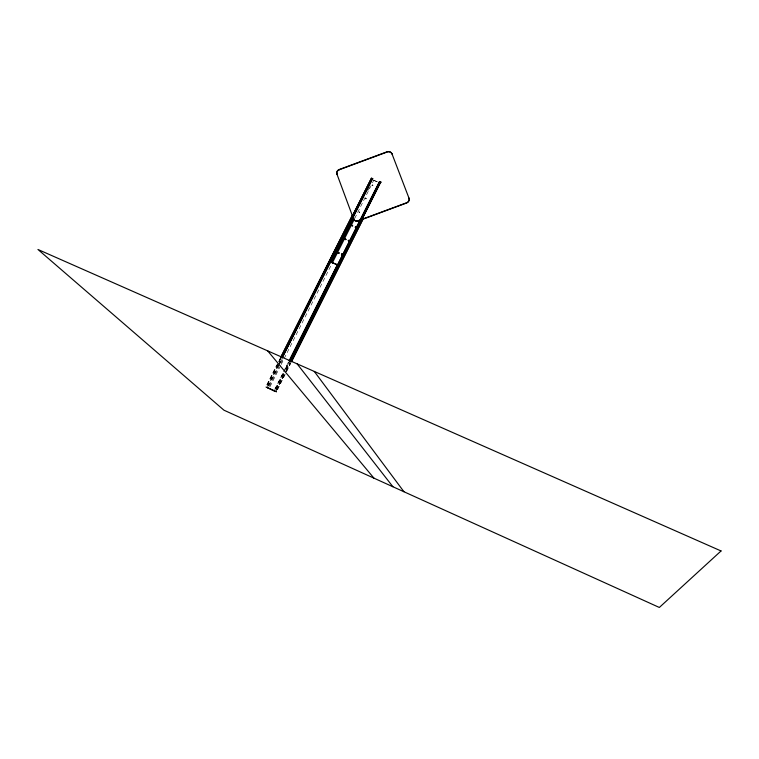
<?xml version="1.0" encoding="UTF-8"?>
<svg xmlns="http://www.w3.org/2000/svg" width="759" height="759" viewBox="0 0 759 759"><rect width="100%" height="100%" fill="white"/><g stroke="black" fill="none" stroke-linecap="round" stroke-linejoin="round"><path stroke-width="0.57" stroke-dasharray="3.79 2.85" d="M372.726 184.826L372.612 185.708L372.764 184.94M365.515 198.763L366.246 198.384L365.724 198.981M359.576 212.264L359.197 211.704M366.322 198.886L365.629 198.497M269.986 386.692L280.64 365.534M281.172 364.481L331.759 263.99M354.652 218.497L373.741 180.281M274.673 389.49L288.477 362.005M275.413 388.684L284.853 369.88M285.375 368.836L288.524 362.565M275.593 388.731L283.458 373.048M285.564 368.874L288.705 362.603M275.583 389.196L283.657 372.849M285.688 369.073L288.97 362.271M276.039 389.329L285.061 371.284M285.612 370.259L289.321 362.802M276.105 390.173L284.065 374.32M286.181 370.088L289.9 362.688M276.172 390.249L285.716 371.227M286.247 370.174L289.966 362.774M276.466 390.42L284.416 374.567M286.541 370.335L290.251 362.944M277.206 389.595L285.763 372.574M286.295 371.521L290.536 363.068M277.49 389.718L285.972 372.821M286.494 371.768L290.735 363.314M266.817 384.813L276.902 364.756M279.046 360.563L280.09 358.428M267.045 385.041L278.373 362.764M278.79 361.749L280.507 358.542M267.282 384.984L278.439 362.84M278.97 361.787L280.574 358.618M267.32 385.183L278.477 363.049M279.008 361.996L280.602 358.836M267.614 386.388L278.249 365.278M278.781 364.225L281.437 358.95M267.842 386.53L278.079 366.445M278.61 365.392L281.798 359.054M268.667 385.648L279.293 364.548M279.824 363.495L282.481 358.22M269.284 386.293L278.876 367.242M281.001 363.011L282.604 359.842M367.849 190.537L369.453 187.359M358.808 211.856L359.481 212.454M359.434 212.34L359.092 212.596M372.66 184.94L372.299 185.471M372.678 185.594L373.077 185.187M373.779 180.3L379.253 182.54M373.817 180.414L377.1 181.762"/><path stroke-width="1.14" d="M355.848 227.425L355.753 226.637M345.041 239.294L345.478 238.962M345.914 239.417L345.544 238.857M348.353 240.461L349.045 240.869M338.172 252.87L338.552 253.421L338.988 252.984M339.036 253.089L338.315 252.785M348.372 240.669C349.168 239.151 349.311 242.225 348.315 240.669M349.149 240.888L348.466 240.48M355.99 227.264L355.44 226.637L355.44 227.472M339.026 252.88L338.343 252.605L338.286 253.269M352.072 225.319L352.584 226.068L351.891 225.689M332.29 262.927L354.121 219.56M289.008 360.952L337.338 264.739L330.355 261.855L337.812 265.014L337.338 264.739M337.385 265.28L379.566 181.486L381.151 182.255M289.758 360.516L379.604 181.6L380.733 182.075L290.488 361.711M289.502 361.218L379.718 181.553M290.431 361.635L380.638 181.923M307.756 328.068L308.818 325.953M313.059 317.499L314.122 315.383M319.947 303.761L321.01 301.646M325.25 293.192L326.313 291.086M330.563 282.623L331.617 280.517M335.867 272.064L338.514 266.779M341.171 261.494L343.818 256.21M346.474 250.925L350.715 242.472M351.778 240.356L356.018 231.903M357.081 229.787L362.385 219.218M291.067 362.015L363.058 218.516M291.798 361.208L363.333 218.63M280.64 357.404L352.385 215.063M280.925 357.527L371.426 178.147L373.011 178.915M281.105 357.565L371.464 178.27L372.593 178.735M290.688 338.818L293.344 333.552M296.001 328.277L298.657 323.011M302.898 314.587L303.961 312.471M338.486 243.981L341.133 238.715M343.789 233.449L346.446 228.174M350.696 219.749L352.821 215.537M281.969 357.887L372.337 178.526M330.516 261.921L372.498 178.593M282.196 358.049L372.536 178.707M330.829 262.234L353.144 217.928M331.617 262.491L353.998 218.042M355.943 227.159L355.392 227.368M345.772 239.493L345.279 239.616M345.819 239.597L345.193 239.113M352.119 225.432L352.698 225.508M339.188 169.513L387.014 151.8A3.909 3.596 -16.8 0 1 391.967 153.802L409.016 198.241A3.89 3.615 -16.6 0 1 406.672 202.985L357.603 221.163A3.852 3.586 -20.8 0 1 353.808 219.588L336.901 174.001A3.71 3.416 -20.4 0 1 339.188 169.513L339.292 169.76A3.71 3.416 -20.4 0 0 336.996 174.247L336.901 174.001M339.292 169.76L387.099 152.047A3.899 3.596 -16.8 0 1 392.042 154.049L391.967 153.802M353.713 219.36A3.852 3.586 -20.8 0 0 357.508 220.945L406.606 202.757A3.89 3.624 -16.6 0 0 408.949 198.014L409.016 198.241M355.696 226.723L355.345 227.425M341.986 254.018L341.825 254.806L342.034 253.942M341.768 254.701L341.929 253.914L341.721 254.777M267.604 387.754L274.967 391.435M274.881 391.445L274.36 390.771M274.416 390.771L275.906 391.454M267.083 387.441L267.585 387.735M275.792 391.34L276.428 391.834L275.934 391.473M274.635 390.819L266.039 387.052M267.661 350.857L373.959 478.161M297.111 363.855L392.915 486.756M314.292 371.436L403.959 491.756M721.05 550.958L659.334 607.466L223.952 410.192L37.95 249.474L721.05 550.958"/></g></svg>
